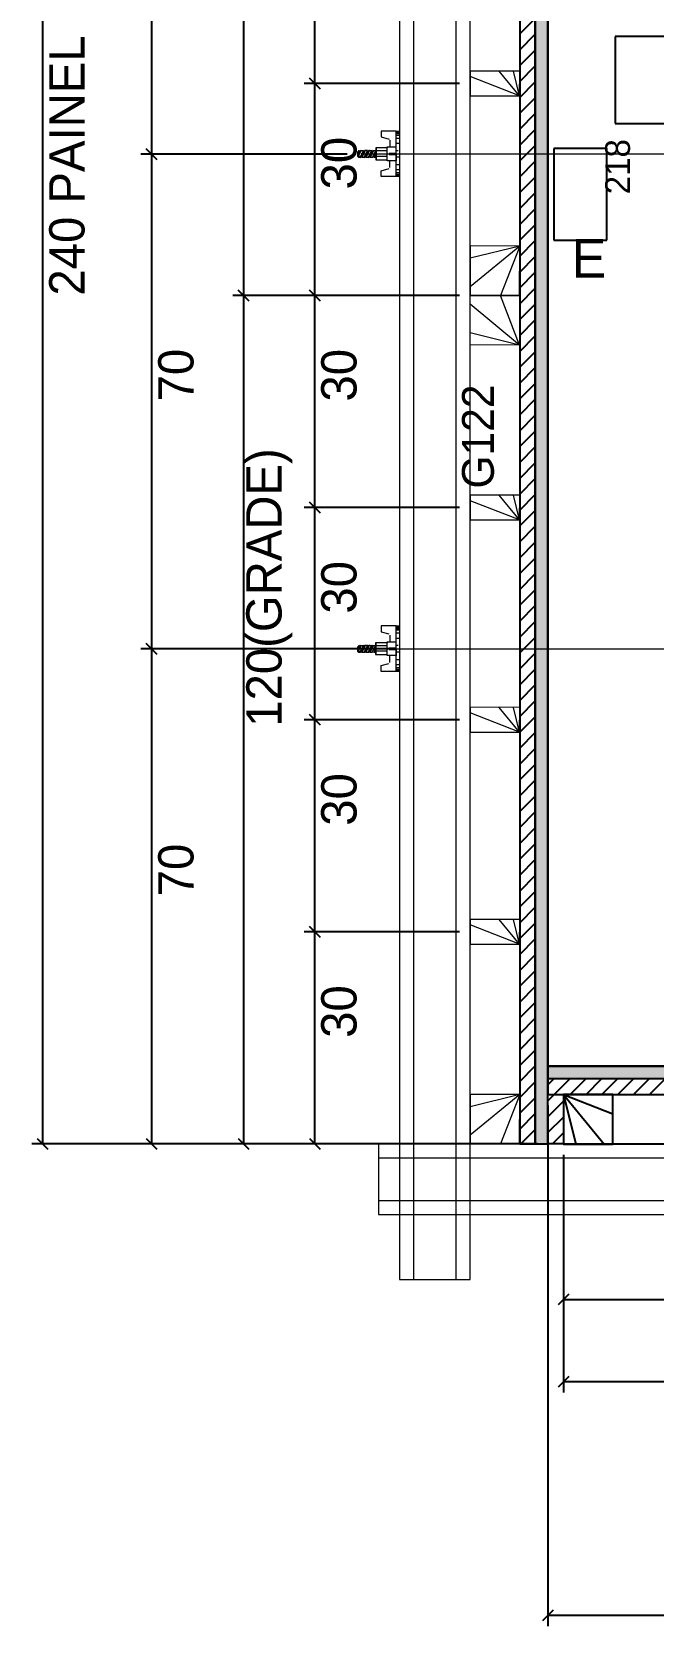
# Model space of a CAD drawing. Header units: metres. Extents: x 16439 to 20627, y 1619 to 2350.
# Drawn here: x 16439.1 to 16614.9, y 1619.1 to 2070.1 of the extents above; entities that cross this region are included whole.
import ezdxf

# ---------------------------------------------------------------- set-up
doc = ezdxf.new("R2010")
doc.units = ezdxf.units.M
for name, color, linetype in [('CHAPA', 7, 'Continuous'), ('CONCRETO', 7, 'Continuous'), ('COTA', 7, 'Continuous'), ('Hachura', 7, 'Continuous'), ('Madeira', 7, 'Continuous'), ('MEIO_PONT', 7, 'Continuous'), ('Perfil Metálico', 7, 'Continuous'), ('SARRAFO', 7, 'Continuous'), ('TEXTO_GERAL', 7, 'Continuous')]:
    doc.layers.add(name, color=color, linetype=linetype)

msp = doc.modelspace()

# ---------------------------------------------------------------- hatches: boundary and pattern name
at = {"layer": 'Hachura'}
h = msp.add_hatch(dxfattribs=at)
h.set_pattern_fill('ANSI31')
h.paths.add_polyline_path([(16581.53, 2235.51), (16577.13, 2235.51), (16577.13, 1755.51), (16581.53, 1755.51), (16581.53, 2235.51)])
h = msp.add_hatch(color=7, dxfattribs=at)
h.dxf.hatch_style = 1
h.paths.add_polyline_path([(16581.53, 1755.51), (16585.13, 1755.51), (16585.13, 2235.51), (16581.53, 2235.51), (16581.53, 1755.51)])
h = msp.add_hatch(color=7, dxfattribs=at)
h.dxf.hatch_style = 1
h.paths.add_polyline_path([(16585.13, 1777.51), (16937.13, 1777.51), (16937.13, 1773.91), (16585.13, 1773.91), (16585.13, 1777.51)])
h = msp.add_hatch(dxfattribs=at)
h.set_pattern_fill('ANSI31')
h.paths.add_polyline_path([(16585.13, 1773.91), (16585.13, 1769.51), (16937.13, 1769.51), (16937.13, 1773.91), (16585.13, 1773.91)])
h = msp.add_hatch(dxfattribs=at)
h.set_pattern_fill('ANSI31')
h.paths.add_polyline_path([(16585.13, 1755.51), (16589.53, 1755.51), (16589.53, 1769.51), (16585.13, 1769.51), (16585.13, 1755.51)])

# ---------------------------------------------------------------- linework, layer by layer
at = {"layer": 'CHAPA', "color": 1, "lineweight": 25}
for p, q in [((16585.13, 1777.51), (16585.13, 1769.51)), ((16585.13, 1769.51), (16588.9, 1769.51))]:
    msp.add_line(p, q, dxfattribs=at)
for points in [[(16581.53, 1755.51), (16585.13, 1755.51), (16585.13, 2235.51), (16581.53, 2235.51)], [(16585.13, 1777.51), (16937.13, 1777.51), (16937.13, 1773.91), (16585.13, 1773.91)]]:
    msp.add_lwpolyline(points, close=True, dxfattribs=at)
at = {"layer": 'CONCRETO', "color": 2, "lineweight": 25}
msp.add_lwpolyline([(16915.13, 1777.51), (16915.13, 1815.51), (16623.13, 1815.51), (16623.13, 2213.51), (16585.13, 2213.51), (16585.13, 1777.51)], close=True, dxfattribs=at)
at = {"layer": 'COTA', "color": 241, "lineweight": 25}
for p, q in [((16442.1, 2235.51), (16442.1, 1755.51)), ((16498.99, 2235.53), (16498.99, 1995.53)), ((16472.95, 2155.5), (16472.95, 2035.54)), ((16519.19, 2055.53), (16519.19, 2115.53)), ((16560.13, 2055.53), (16516.19, 2055.53)), ((16560.13, 2055.53), (16516.19, 2055.53)), ((16519.19, 1995.53), (16519.19, 2055.53)), ((16528.32, 2035.54), (16469.95, 2035.54)), ((16528.32, 2035.54), (16469.95, 2035.54)), ((16472.95, 2035.54), (16472.95, 1895.6)), ((16560.11, 1995.53), (16495.99, 1995.53)), ((16560.14, 1995.53), (16495.99, 1995.53)), ((16498.99, 1995.53), (16498.99, 1755.53)), ((16560.11, 1995.53), (16516.19, 1995.53)), ((16560.13, 1995.53), (16516.19, 1995.53)), ((16519.19, 1935.53), (16519.19, 1995.53)), ((16560.13, 1935.53), (16516.19, 1935.53)), ((16560.13, 1935.53), (16516.19, 1935.53)), ((16519.19, 1875.53), (16519.19, 1935.53)), ((16540.09, 1895.6), (16469.95, 1895.6)), ((16540.09, 1895.6), (16469.95, 1895.6)), ((16472.95, 1895.6), (16472.95, 1755.53)), ((16560.13, 1875.53), (16516.19, 1875.53)), ((16560.13, 1875.53), (16516.19, 1875.53)), ((16519.19, 1815.53), (16519.19, 1875.53)), ((16560.13, 1815.53), (16516.19, 1815.53)), ((16560.13, 1815.53), (16516.19, 1815.53)), ((16519.19, 1755.53), (16519.19, 1815.53)), ((16585.13, 1766.51), (16585.13, 1619.11)), ((16582.13, 1755.51), (16439.1, 1755.51)), ((16560.13, 1755.53), (16469.95, 1755.53)), ((16560.11, 1755.53), (16495.99, 1755.53)), ((16560.11, 1755.53), (16516.19, 1755.53)), ((16589.5, 1752.47), (16589.5, 1708.54)), ((16589.5, 1752.47), (16589.5, 1685.24)), ((16589.5, 1711.54), (16643.5, 1711.54)), ((16749.5, 1688.24), (16589.5, 1688.24)), ((16937.13, 1622.11), (16585.13, 1622.11))]:
    msp.add_line(p, q, dxfattribs=at)
at = {"layer": 'COTA', "color": 180, "lineweight": 25}
for p, q in [((16619.13, 2068.84), (16604.13, 2068.84)), ((16604.13, 2068.84), (16604.13, 2044.18)), ((16604.13, 2044.18), (16619.13, 2044.18)), ((16601.83, 2037.15), (16586.83, 2037.15)), ((16586.83, 2037.15), (16586.83, 2011.15)), ((16601.83, 2011.15), (16601.83, 2037.15)), ((16586.83, 2011.15), (16601.83, 2011.15))]:
    msp.add_line(p, q, dxfattribs=at)
at = {"layer": 'COTA', "color": 0, "lineweight": 25}
for p, q in [((16520.69, 2054.03), (16517.69, 2057.03)), ((16517.69, 2057.03), (16520.69, 2054.03)), ((16471.45, 2037.04), (16474.45, 2034.04)), ((16474.45, 2034.04), (16471.45, 2037.04)), ((16497.49, 1997.03), (16500.49, 1994.03)), ((16500.49, 1994.03), (16497.49, 1997.03)), ((16517.69, 1997.03), (16520.69, 1994.03)), ((16520.69, 1994.03), (16517.69, 1997.03)), ((16520.69, 1934.03), (16517.69, 1937.03)), ((16517.69, 1937.03), (16520.69, 1934.03)), ((16471.45, 1897.1), (16474.45, 1894.1)), ((16474.45, 1894.1), (16471.45, 1897.1)), ((16520.69, 1874.03), (16517.69, 1877.03)), ((16517.69, 1877.03), (16520.69, 1874.03)), ((16520.69, 1814.03), (16517.69, 1817.03)), ((16517.69, 1817.03), (16520.69, 1814.03)), ((16440.6, 1757.01), (16443.6, 1754.01)), ((16471.45, 1757.03), (16474.45, 1754.03)), ((16497.49, 1757.03), (16500.49, 1754.03)), ((16517.69, 1757.03), (16520.69, 1754.03)), ((16591, 1713.04), (16588, 1710.04)), ((16591, 1689.74), (16588, 1686.74)), ((16586.63, 1623.61), (16583.63, 1620.61))]:
    msp.add_line(p, q, dxfattribs=at)
at = {"layer": 'Hachura', "color": 0, "lineweight": 9}
for p, q in [((16542.21, 2042.05), (16537.96, 2042.05)), ((16537.96, 2042.05), (16537.96, 2040.37)), ((16537.96, 2040.37), (16540.17, 2039.79)), ((16540.41, 2039.48), (16540.41, 2037.53)), ((16542.2, 2041.91), (16543.12, 2041.91)), ((16542.2, 2041.7), (16543.12, 2041.7)), ((16542.2, 2041.37), (16543.12, 2041.37)), ((16542.2, 2040.9), (16543.12, 2040.9)), ((16542.2, 2040.06), (16543.12, 2040.06)), ((16542.2, 2038.63), (16543.12, 2038.63)), ((16542.21, 2029.15), (16542.21, 2042.05)), ((16542.21, 2042.05), (16543.12, 2042.05)), ((16543.12, 2042.05), (16543.12, 2029.16)), ((16543.12, 2041.1), (16543.12, 2033.28)), ((16531.64, 2036.5), (16531.32, 2036.18)), ((16531.32, 2034.89), (16531.32, 2036.18)), ((16531.64, 2034.57), (16531.32, 2034.89)), ((16531.64, 2035.99), (16531.97, 2036.66)), ((16532.2, 2036.6), (16531.64, 2035.47)), ((16531.64, 2036.25), (16531.77, 2036.5)), ((16532.28, 2036.5), (16531.64, 2035.22)), ((16531.64, 2036.5), (16531.64, 2034.57)), ((16531.96, 2034.57), (16531.64, 2034.57)), ((16531.96, 2034.57), (16532.93, 2036.5)), ((16531.96, 2034.57), (16532.93, 2036.5)), ((16532.05, 2034.5), (16533.14, 2036.66)), ((16532.28, 2036.5), (16532.93, 2036.5)), ((16533.36, 2036.6), (16532.29, 2034.46)), ((16533.44, 2036.5), (16532.48, 2034.57)), ((16533.12, 2034.57), (16532.48, 2034.57)), ((16533.12, 2034.57), (16534.09, 2036.5)), ((16533.21, 2034.5), (16534.3, 2036.66)), ((16534.09, 2036.5), (16533.44, 2036.5)), ((16534.52, 2036.6), (16533.45, 2034.46)), ((16534.6, 2036.5), (16533.64, 2034.57)), ((16534.28, 2034.57), (16533.64, 2034.57)), ((16533.85, 2034.57), (16533.64, 2034.57)), ((16534.28, 2034.57), (16535.25, 2036.5)), ((16534.37, 2034.5), (16535.46, 2036.66)), ((16534.82, 2036.5), (16534.6, 2036.5)), ((16535.69, 2036.6), (16534.62, 2034.46)), ((16535.76, 2036.5), (16534.8, 2034.57)), ((16535.44, 2034.57), (16534.8, 2034.57)), ((16534.82, 2036.5), (16535.25, 2036.5)), ((16535.44, 2034.57), (16536.41, 2036.5)), ((16535.76, 2036.5), (16536.41, 2036.5)), ((16536.41, 2035.73), (16535.78, 2034.46)), ((16536.41, 2035.47), (16535.96, 2034.57)), ((16536.41, 2034.57), (16535.96, 2034.57)), ((16536.41, 2037.28), (16536.41, 2033.93)), ((16539.63, 2037.28), (16536.41, 2037.28)), ((16536.41, 2036.5), (16539.63, 2036.5)), ((16536.41, 2034.96), (16539.63, 2034.96)), ((16536.48, 2037.28), (16536.48, 2033.93)), ((16539.63, 2033.67), (16539.63, 2037.54)), ((16539.63, 2037.54), (16542.21, 2037.54)), ((16539.63, 2037.54), (16539.63, 2037.28)), ((16539.63, 2037.54), (16539.63, 2037.28)), ((16540.21, 2035.81), (16542.21, 2035.81)), ((16542.21, 2035.29), (16540.21, 2035.29)), ((16542.21, 2035.6), (16542.21, 2033.67)), ((16542.21, 2035.6), (16543.12, 2035.6)), ((16542.21, 2034.31), (16542.21, 2034.96)), ((16542.21, 2029.15), (16542.21, 2034.31)), ((16542.53, 2034.64), (16542.32, 2034.64)), ((16542.34, 2036.58), (16542.77, 2036.58)), ((16542.97, 2034.64), (16542.53, 2034.64)), ((16536.41, 2033.93), (16539.63, 2033.93)), ((16537.96, 2030.83), (16540.17, 2031.41)), ((16537.96, 2029.15), (16537.96, 2030.83)), ((16542.21, 2033.67), (16539.63, 2033.67)), ((16540.41, 2031.72), (16540.41, 2033.67)), ((16542.2, 2032.56), (16543.12, 2032.56)), ((16542.2, 2031.15), (16543.12, 2031.15)), ((16542.2, 2030.3), (16543.12, 2030.3)), ((16542.2, 2029.84), (16543.12, 2029.84)), ((16542.2, 2029.5), (16543.12, 2029.5)), ((16543.12, 2029.16), (16537.98, 2029.16)), ((16542.2, 2029.29), (16543.12, 2029.29)), ((16542.19, 1902.05), (16537.93, 1902.05)), ((16537.93, 1902.05), (16537.93, 1900.37)), ((16537.93, 1900.37), (16540.14, 1899.79)), ((16540.38, 1899.48), (16540.38, 1897.53)), ((16542.17, 1901.91), (16543.1, 1901.91)), ((16542.17, 1901.7), (16543.1, 1901.7)), ((16542.17, 1901.37), (16543.1, 1901.37)), ((16542.17, 1900.9), (16543.1, 1900.9)), ((16542.17, 1900.06), (16543.1, 1900.06)), ((16542.19, 1889.15), (16542.19, 1902.05)), ((16542.19, 1902.05), (16543.09, 1902.05)), ((16543.09, 1902.05), (16543.09, 1889.16)), ((16543.09, 1901.1), (16543.09, 1893.28)), ((16531.61, 1896.5), (16531.29, 1896.18)), ((16531.29, 1894.89), (16531.29, 1896.18)), ((16531.61, 1894.57), (16531.29, 1894.89)), ((16531.61, 1895.99), (16531.95, 1896.66)), ((16532.18, 1896.6), (16531.61, 1895.47)), ((16531.61, 1896.25), (16531.74, 1896.5)), ((16532.26, 1896.5), (16531.61, 1895.22)), ((16531.61, 1896.5), (16531.61, 1894.57)), ((16531.93, 1894.57), (16531.61, 1894.57)), ((16531.93, 1894.57), (16532.9, 1896.5)), ((16531.93, 1894.57), (16532.9, 1896.5)), ((16532.03, 1894.5), (16533.11, 1896.66)), ((16532.26, 1896.5), (16532.9, 1896.5)), ((16533.34, 1896.6), (16532.27, 1894.46)), ((16533.42, 1896.5), (16532.45, 1894.57)), ((16533.09, 1894.57), (16532.45, 1894.57)), ((16533.09, 1894.57), (16534.06, 1896.5)), ((16533.19, 1894.5), (16534.27, 1896.66)), ((16534.06, 1896.5), (16533.42, 1896.5)), ((16534.5, 1896.6), (16533.43, 1894.46)), ((16534.58, 1896.5), (16533.61, 1894.57)), ((16534.25, 1894.57), (16533.61, 1894.57)), ((16533.82, 1894.57), (16533.61, 1894.57)), ((16534.25, 1894.57), (16535.22, 1896.5)), ((16534.35, 1894.5), (16535.43, 1896.66)), ((16534.79, 1896.5), (16534.58, 1896.5)), ((16535.66, 1896.6), (16534.59, 1894.46)), ((16535.74, 1896.5), (16534.77, 1894.57)), ((16535.42, 1894.57), (16534.77, 1894.57)), ((16534.79, 1896.5), (16535.22, 1896.5)), ((16535.42, 1894.57), (16536.38, 1896.5)), ((16535.74, 1896.5), (16536.38, 1896.5)), ((16536.38, 1895.73), (16535.75, 1894.46)), ((16536.38, 1895.47), (16535.93, 1894.57)), ((16536.38, 1894.57), (16535.93, 1894.57)), ((16536.38, 1897.28), (16536.38, 1893.93)), ((16539.61, 1897.28), (16536.38, 1897.28)), ((16536.38, 1896.5), (16539.61, 1896.5)), ((16536.38, 1894.96), (16539.61, 1894.96)), ((16536.45, 1897.28), (16536.45, 1893.93)), ((16539.61, 1893.67), (16539.61, 1897.54)), ((16539.61, 1897.54), (16542.19, 1897.54)), ((16539.61, 1897.54), (16539.61, 1897.28)), ((16539.61, 1897.54), (16539.61, 1897.28)), ((16540.19, 1895.81), (16542.19, 1895.81)), ((16542.19, 1895.29), (16540.19, 1895.29)), ((16542.17, 1898.63), (16543.09, 1898.63)), ((16542.19, 1895.6), (16542.19, 1893.67)), ((16542.19, 1895.6), (16543.09, 1895.6)), ((16542.19, 1894.31), (16542.19, 1894.96)), ((16542.19, 1889.15), (16542.19, 1894.31)), ((16542.51, 1894.64), (16542.29, 1894.64)), ((16542.31, 1896.58), (16542.75, 1896.58)), ((16542.94, 1894.64), (16542.51, 1894.64)), ((16536.38, 1893.93), (16539.61, 1893.93)), ((16537.93, 1890.83), (16540.14, 1891.41)), ((16537.93, 1889.15), (16537.93, 1890.83)), ((16542.19, 1893.67), (16539.61, 1893.67)), ((16540.38, 1891.72), (16540.38, 1893.67)), ((16542.17, 1892.56), (16543.1, 1892.56)), ((16542.17, 1891.15), (16543.1, 1891.15)), ((16542.17, 1890.3), (16543.1, 1890.3)), ((16542.17, 1889.84), (16543.1, 1889.84)), ((16543.09, 1889.16), (16537.95, 1889.16)), ((16542.17, 1889.5), (16543.1, 1889.5)), ((16542.17, 1889.29), (16543.1, 1889.29))]:
    msp.add_line(p, q, dxfattribs=at)
at = {"layer": 'Hachura', "color": 251, "lineweight": 9}
for p, q in [((16532.31, 2035.6), (16672.11, 2035.59)), ((16532.29, 1895.6), (16672.09, 1895.59))]:
    msp.add_line(p, q, dxfattribs=at)
at = {"layer": 'Madeira', "color": 126, "lineweight": 18}
for p, q in [((16577.12, 2052.02), (16563.13, 2057.46)), ((16577.12, 2052.02), (16571.37, 2059.02)), ((16577.12, 2052.02), (16575.39, 2059.02)), ((16577.13, 2009.52), (16563.12, 1998.02)), ((16577.13, 2009.52), (16563.13, 2006.05)), ((16577.13, 2009.52), (16571.69, 1995.52)), ((16577.11, 1981.51), (16571.7, 1995.52)), ((16577.11, 1981.51), (16563.12, 1993.04)), ((16577.11, 1981.51), (16563.11, 1985.01)), ((16577.12, 1932.02), (16563.13, 1937.46)), ((16577.12, 1932.02), (16571.37, 1939.02)), ((16577.12, 1932.02), (16575.39, 1939.02)), ((16577.12, 1872.02), (16563.13, 1877.46)), ((16577.12, 1872.02), (16571.37, 1879.02)), ((16577.12, 1872.02), (16575.39, 1879.02)), ((16577.12, 1812.02), (16571.37, 1819.02)), ((16577.12, 1812.02), (16575.39, 1819.02)), ((16577.12, 1812.02), (16563.13, 1817.46)), ((16577.13, 1769.52), (16563.12, 1758.02)), ((16577.13, 1769.52), (16563.13, 1766.05)), ((16577.13, 1769.52), (16571.69, 1755.52))]:
    msp.add_line(p, q, dxfattribs=at)
for points in [[(16577.12, 1995.52), (16563.12, 1995.53), (16563.13, 2235.53), (16577.13, 2235.51)], [(16577.12, 2052.02), (16577.13, 2059.02), (16563.13, 2059.03), (16563.12, 2052.03)], [(16577.13, 2009.52), (16563.13, 2009.53), (16563.11, 1995.53), (16577.11, 1995.52)], [(16577.11, 1981.51), (16563.11, 1981.53), (16563.13, 1995.53), (16577.13, 1995.51)], [(16577.12, 1755.52), (16563.12, 1755.53), (16563.13, 1995.53), (16577.13, 1995.51)], [(16577.12, 1932.02), (16577.13, 1939.02), (16563.13, 1939.03), (16563.12, 1932.03)], [(16577.12, 1872.02), (16577.13, 1879.02), (16563.13, 1879.03), (16563.12, 1872.03)], [(16577.12, 1812.02), (16577.13, 1819.02), (16563.13, 1819.03), (16563.12, 1812.03)], [(16577.13, 1769.52), (16563.13, 1769.53), (16563.11, 1755.53), (16577.11, 1755.52)], [(16589.53, 1769.47), (16589.53, 1755.47), (16749.53, 1755.47), (16749.53, 1769.47)]]:
    msp.add_lwpolyline(points, close=True, dxfattribs=at)
at = {"layer": 'MEIO_PONT', "color": 93, "lineweight": 25}
for q in [(16601.04, 1755.47), (16593.01, 1755.47), (16603.53, 1764.04)]:
    msp.add_line((16589.53, 1769.47), q, dxfattribs=at)
msp.add_lwpolyline([(16589.53, 1769.47), (16589.53, 1755.47), (16603.53, 1755.47), (16603.53, 1769.47)], close=True, dxfattribs=at)
at = {"layer": 'Perfil Metálico', "color": 224, "lineweight": 18}
for points in [[(16563.13, 2267.45), (16543.13, 2267.45), (16543.13, 1717.19), (16563.13, 1717.19)], [(16547.13, 1717.19), (16559.13, 1717.19), (16559.13, 2267.45), (16547.13, 2267.45)], [(16537.22, 1755.51), (16537.22, 1735.51), (16961.49, 1735.51), (16961.49, 1755.51)], [(16961.49, 1739.51), (16961.49, 1751.51), (16537.22, 1751.51), (16537.22, 1739.51)]]:
    msp.add_lwpolyline(points, close=True, dxfattribs=at)
at = {"layer": 'SARRAFO', "color": 251, "lineweight": 25}
msp.add_line((16585.13, 1769.51), (16937.13, 1769.47), dxfattribs=at)
for points in [[(16581.53, 1755.51), (16581.53, 2235.51), (16577.13, 2235.51), (16577.13, 1755.51)], [(16581.53, 1755.51), (16581.53, 2235.51), (16577.13, 2235.51), (16577.13, 1755.51)], [(16589.53, 1769.51), (16589.53, 1755.51), (16585.13, 1755.51), (16585.13, 1769.51)]]:
    msp.add_lwpolyline(points, close=True, dxfattribs=at)
msp.add_lwpolyline([(16937.13, 1769.47), (16937.13, 1777.51), (16585.13, 1777.51), (16585.13, 1769.51)], dxfattribs=at)

# ---------------------------------------------------------------- texts
at = {"layer": 'COTA', "color": 241, "lineweight": 25}
for s, p in [('240 PAINEL', (16454, 1995.51)), ('30', (16530.97, 2025.53)), ('70', (16484.84, 1965.57)), ('30', (16530.97, 1965.53)), ('120(GRADE)', (16509.77, 1873.53)), ('30', (16530.97, 1905.53)), ('30', (16530.97, 1845.53)), ('70', (16484.84, 1825.57)), ('30', (16530.97, 1785.53))]:
    msp.add_text(s, height=10, rotation=90, dxfattribs=at).set_placement(p)
at = {"layer": 'COTA', "color": 1, "lineweight": 25}
msp.add_text('218', height=7, rotation=90, dxfattribs=at).set_placement((16608.33, 2024.15))
at = {"layer": 'TEXTO_GERAL', "color": 7, "lineweight": 25}
msp.add_text('E', height=11, dxfattribs=at).set_placement((16591.83, 2000.54))
at = {"layer": 'TEXTO_GERAL', "color": 0, "lineweight": 25}
msp.add_text('G122', height=9, rotation=90, dxfattribs=at).set_placement((16569.82, 1940.91))

doc.saveas('drawing.dxf')
